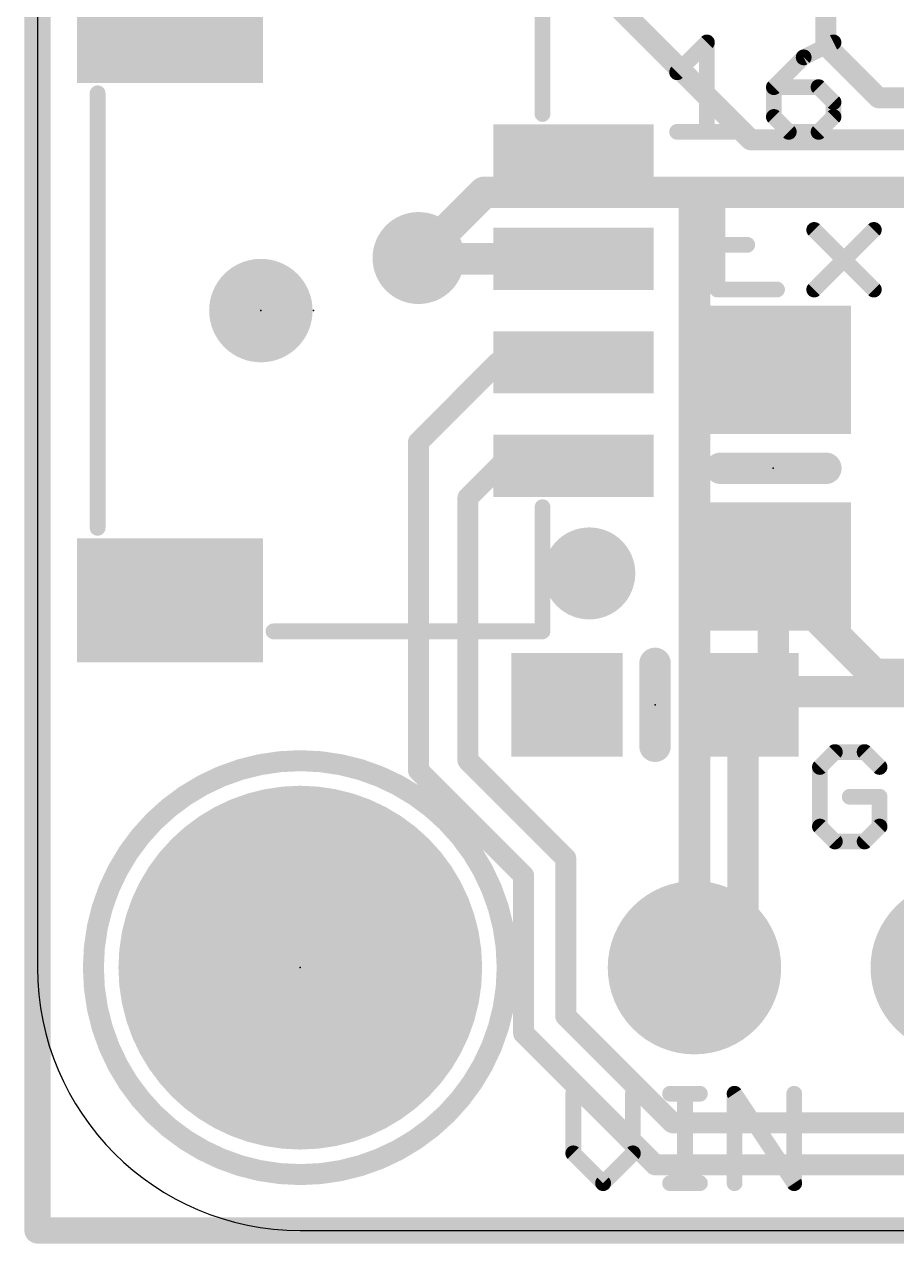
# Model space of a CAD drawing. Extents: x -0.1 to 38.2, y -0.1 to 17.9.
# Drawn here: x -0.13 to 8.3, y -0.13 to 11.66 of the extents above; entities that cross this region are included whole.
import ezdxf

# ---------------------------------------------------------------- set-up
doc = ezdxf.new("R2010")
doc.units = 0
for name, color, linetype in [('1', 12, 'CONTINUOUS'), ('16', 5, 'CONTINUOUS'), ('17', 110, 'CONTINUOUS'), ('18', 110, 'CONTINUOUS'), ('20', 53, 'CONTINUOUS'), ('21', 40, 'CONTINUOUS'), ('23', 40, 'CONTINUOUS')]:
    doc.layers.add(name, color=color, linetype=linetype)

# ---------------------------------------------------------------- blocks, each defined once
blk = doc.blocks.new('RECT')
blk.add_solid([(-0.5, -0.5), (0.5, -0.5), (-0.5, 0.5), (0.5, 0.5)])
blk = doc.blocks.new('PIE')
at = {"const_width": 0.5}
blk.add_lwpolyline([(0, -0.25, 1), (0, 0.25, 1), (0, -0.25)], format="xyb", dxfattribs=at)
blk = doc.blocks.new('ROUNDP')
at = {"const_width": 0.5}
blk.add_lwpolyline([(0, -0.25, 1), (0, 0.25, 1), (0, -0.25)], format="xyb", dxfattribs=at)
blk = doc.blocks.new('ROUNDV')
at = {"const_width": 0.5}
blk.add_lwpolyline([(0, -0.25, 1), (0, 0.25, 1), (0, -0.25)], format="xyb", dxfattribs=at)

msp = doc.modelspace()

# ---------------------------------------------------------------- linework, layer by layer
at = {"layer": '1'}
for points, const_width in [([(0, 0), (0, 17.78)], 0.254), ([(7.62, 13.97), (7.62, 11.4554)], 0.2032), ([(5.08, 12.3536), (6.8925, 10.541)], 0.2032), ([(7.62, 11.4554), (8.128, 10.9474)], 0.2032), ([(8.128, 10.9474), (10.0743, 10.9474)], 0.2032), ([(6.8925, 10.541), (9.906, 10.541)], 0.2032), ([(3.691, 9.39), (3.683, 9.398)], 0.3048), ([(5.181, 9.39), (3.691, 9.39)], 0.3048), ([(4.453, 8.39), (3.683, 7.62)], 0.2032), ([(5.181, 8.39), (4.453, 8.39)], 0.2032), ([(3.683, 7.62), (3.683, 4.445)], 0.2032), ([(4.1609, 7.0819), (4.469, 7.39)], 0.2032), ([(4.469, 7.39), (5.181, 7.39)], 0.2032), ([(4.1609, 4.5419), (4.1609, 7.0819)], 0.2032), ([(7.112, 6.416), (7.112, 6.35)], 0.3048), ([(7.112, 6.35), (7.112, 5.373)], 0.3048), ([(8.089, 5.373), (7.112, 6.35)], 0.3048), ([(7.112, 5.373), (6.819, 5.08)], 0.3048), ([(9.017, 5.373), (8.089, 5.373)], 0.3048), ([(6.819, 5.08), (6.819, 3.009)], 0.3048), ([(5.1054, 3.5973), (4.1609, 4.5419)], 0.2032), ([(3.683, 4.445), (4.699, 3.429)], 0.2032), ([(5.1054, 2.0733), (5.1054, 3.5973)], 0.2032), ([(4.699, 3.429), (4.699, 1.905)], 0.2032), ([(6.819, 3.009), (6.35, 2.54)], 0.3048), ([(6.1373, 1.0414), (5.1054, 2.0733)], 0.2032), ([(4.699, 1.905), (5.969, 0.635)], 0.2032), ([(9.9314, 1.0414), (6.1373, 1.0414)], 0.2032), ([(5.969, 0.635), (13.081, 0.635)], 0.2032), ([(38.1, 0), (0, 0)], 0.254)]:
    msp.add_lwpolyline(points, dxfattribs=dict(at, const_width=const_width))
for points, const_width in [([(7.6559, 11.4913, 1), (7.5841, 11.4195)], 0.1016), ([(7.5692, 11.4554, 1), (7.6708, 11.4554)], 0.1016), ([(8.128, 10.9982, 1), (8.128, 10.8966)], 0.1016), ([(8.0921, 10.9115, 1), (8.1639, 10.9833)], 0.1016), ([(6.8925, 10.5918, 1), (6.8925, 10.4902)], 0.1016), ([(6.8566, 10.5051, 1), (6.9285, 10.5769)], 0.1016), ([(3.7369, 9.4519, 1), (3.6291, 9.3441)], 0.1524), ([(3.691, 9.4662, 1), (3.691, 9.3138)], 0.1524), ([(3.6371, 9.3361, 1), (3.7449, 9.4439)], 0.1524), ([(5.181, 9.3138, 1), (5.181, 9.4662)], 0.1524), ([(4.453, 8.4408, 1), (4.453, 8.3392)], 0.1016), ([(4.4889, 8.3541, 1), (4.4171, 8.4259)], 0.1016), ([(5.181, 8.3392, 1), (5.181, 8.4408)], 0.1016), ([(3.7338, 7.62, 1), (3.6322, 7.62)], 0.1016), ([(3.6471, 7.6559, 1), (3.7189, 7.5841)], 0.1016), ([(4.469, 7.4408, 1), (4.469, 7.3392)], 0.1016), ([(4.5049, 7.3541, 1), (4.4331, 7.4259)], 0.1016), ([(5.181, 7.3392, 1), (5.181, 7.4408)], 0.1016), ([(4.1249, 7.1178, 1), (4.1968, 7.0459)], 0.1016), ([(4.2117, 7.0819, 1), (4.1101, 7.0819)], 0.1016), ([(7.1882, 6.416, 1), (7.0358, 6.416)], 0.1524), ([(7.1882, 6.35, 1), (7.0358, 6.35)], 0.1524), ([(7.1659, 6.4039, 1), (7.0581, 6.2961)], 0.1524), ([(7.0358, 6.35, 1), (7.1882, 6.35)], 0.1524), ([(7.0358, 5.373, 1), (7.1882, 5.373)], 0.1524), ([(7.1659, 5.3191, 1), (7.0581, 5.4269)], 0.1524), ([(8.089, 5.4492, 1), (8.089, 5.2968)], 0.1524), ([(8.0351, 5.3191, 1), (8.1429, 5.4269)], 0.1524), ([(6.8952, 5.08, 1), (6.7428, 5.08)], 0.1524), ([(6.7651, 5.1339, 1), (6.8729, 5.0261)], 0.1524), ([(4.1968, 4.5778, 1), (4.1249, 4.5059)], 0.1016), ([(3.7189, 4.4809, 1), (3.6471, 4.4091)], 0.1016), ([(3.6322, 4.445, 1), (3.7338, 4.445)], 0.1016), ([(4.1101, 4.5419, 1), (4.2117, 4.5419)], 0.1016), ([(5.1562, 3.5973, 1), (5.0546, 3.5973)], 0.1016), ([(5.0695, 3.5614, 1), (5.1413, 3.6333)], 0.1016), ([(4.7498, 3.429, 1), (4.6482, 3.429)], 0.1016), ([(4.6631, 3.3931, 1), (4.7349, 3.4649)], 0.1016), ([(6.7428, 3.009, 1), (6.8952, 3.009)], 0.1524), ([(6.8729, 2.9551, 1), (6.7651, 3.0629)], 0.1524), ([(6.2961, 2.5939, 1), (6.4039, 2.4861)], 0.1524), ([(5.1413, 2.1093, 1), (5.0695, 2.0374)], 0.1016), ([(5.0546, 2.0733, 1), (5.1562, 2.0733)], 0.1016), ([(4.7349, 1.9409, 1), (4.6631, 1.8691)], 0.1016), ([(4.6482, 1.905, 1), (4.7498, 1.905)], 0.1016), ([(6.1373, 1.0922, 1), (6.1373, 0.9906)], 0.1016), ([(6.1014, 1.0055, 1), (6.1733, 1.0773)], 0.1016), ([(5.969, 0.6858, 1), (5.969, 0.5842)], 0.1016), ([(5.9331, 0.5991, 1), (6.0049, 0.6709)], 0.1016), ([(0, 0.0635, 1), (0, -0.0635)], 0.127), ([(-0.0635, 0, 1), (0.0635, 0)], 0.127)]:
    msp.add_lwpolyline(points, format="xyb", dxfattribs=dict(at, const_width=const_width))
at = {"layer": '16'}
for points, const_width in [([(0, 0), (0, 17.78)], 0.254), ([(4.318, 10.033), (3.683, 9.398)], 0.3048), ([(6.35, 10.033), (4.318, 10.033)], 0.3048), ([(22.86, 10.033), (6.35, 10.033)], 0.3048), ([(6.35, 10.033), (6.35, 5.334)], 0.3048), ([(6.35, 5.334), (6.35, 2.54)], 0.3048), ([(6.4765, 5.2075), (6.35, 5.334)], 0.3048), ([(12.9535, 5.2075), (6.4765, 5.2075)], 0.3048), ([(38.1, 0), (0, 0)], 0.254)]:
    msp.add_lwpolyline(points, dxfattribs=dict(at, const_width=const_width))
for points, const_width in [([(4.318, 10.1092, 1), (4.318, 9.9568)], 0.1524), ([(4.3719, 9.9791, 1), (4.2641, 10.0869)], 0.1524), ([(6.35, 10.1092, 1), (6.35, 9.9568)], 0.1524), ([(6.4262, 10.033, 1), (6.2738, 10.033)], 0.1524), ([(6.35, 9.9568, 1), (6.35, 10.1092)], 0.1524), ([(3.6291, 9.4519, 1), (3.7369, 9.3441)], 0.1524), ([(6.4262, 5.334, 1), (6.2738, 5.334)], 0.1524), ([(6.4039, 5.3879, 1), (6.2961, 5.2801)], 0.1524), ([(6.2738, 5.334, 1), (6.4262, 5.334)], 0.1524), ([(6.4765, 5.2837, 1), (6.4765, 5.1313)], 0.1524), ([(6.4226, 5.1536, 1), (6.5304, 5.2614)], 0.1524), ([(6.2738, 2.54, 1), (6.4262, 2.54)], 0.1524), ([(0, 0.0635, 1), (0, -0.0635)], 0.127), ([(-0.0635, 0, 1), (0.0635, 0)], 0.127)]:
    msp.add_lwpolyline(points, format="xyb", dxfattribs=dict(at, const_width=const_width))
at = {"layer": '20'}
for p, q in [((0, 15.24), (0, 2.54)), ((2.54, 0), (35.56, 0))]:
    msp.add_line(p, q, dxfattribs=at)
msp.add_arc((2.54, 2.54), 2.54, 180, 270, dxfattribs=at)
at = {"layer": '21'}
for points, const_width in [([(4.881, 11.89), (4.881, 10.79)], 0.1524), ([(6.1823, 11.1934), (6.4704, 11.4815)], 0.1524), ([(6.4704, 11.4815), (6.4704, 10.6172)], 0.1524), ([(7.694, 11.4815), (7.4059, 11.3375)], 0.1524), ([(7.4059, 11.3375), (7.1178, 11.0494)], 0.1524), ([(7.1178, 11.0494), (7.1178, 10.7613)], 0.1524), ([(7.55, 11.0494), (7.1178, 11.0494)], 0.1524), ([(7.694, 10.9053), (7.55, 11.0494)], 0.1524), ([(0.581, 10.99), (0.581, 6.79)], 0.1524), ([(7.694, 10.7613), (7.694, 10.9053)], 0.1524), ([(7.1178, 10.7613), (7.2619, 10.6172)], 0.1524), ([(7.55, 10.6172), (7.694, 10.7613)], 0.1524), ([(6.1823, 10.6172), (6.7585, 10.6172)], 0.1524), ([(7.2619, 10.6172), (7.55, 10.6172)], 0.1524), ([(7.1483, 9.9575), (6.5721, 9.9575)], 0.1524), ([(6.5721, 9.9575), (6.5721, 9.0932)], 0.1524), ([(7.5076, 9.6694), (8.0838, 9.0932)], 0.1524), ([(7.5076, 9.0932), (8.0838, 9.6694)], 0.1524), ([(6.5721, 9.5254), (6.8602, 9.5254)], 0.1524), ([(6.5721, 9.0932), (7.1483, 9.0932)], 0.1524), ([(6.604, 7.366), (7.62, 7.366)], 0.3048), ([(4.881, 6.99), (4.881, 5.79)], 0.1524), ([(4.881, 5.79), (2.281, 5.79)], 0.1524), ([(5.969, 4.68), (5.969, 5.48)], 0.3048), ([(7.707, 4.6235), (7.5629, 4.4795)], 0.1524), ([(7.9951, 4.6235), (7.707, 4.6235)], 0.1524), ([(8.1391, 4.4795), (7.9951, 4.6235)], 0.1524), ([(7.5629, 4.4795), (7.5629, 3.9033)], 0.1524), ([(8.1391, 4.1914), (7.851, 4.1914)], 0.1524), ([(8.1391, 3.9033), (8.1391, 4.1914)], 0.1524), ([(7.5629, 3.9033), (7.707, 3.7592)], 0.1524), ([(7.9951, 3.7592), (8.1391, 3.9033)], 0.1524), ([(7.707, 3.7592), (7.9951, 3.7592)], 0.1524), ([(5.1788, 1.3215), (5.1788, 0.7453)], 0.1524), ([(5.7551, 0.7453), (5.7551, 1.3215)], 0.1524), ([(6.1144, 1.3215), (6.4025, 1.3215)], 0.1524), ([(6.2584, 0.4572), (6.2584, 1.3215)], 0.1524), ([(6.738, 0.4572), (6.738, 1.3215)], 0.1524), ([(6.738, 1.3215), (7.3143, 0.4572)], 0.1524), ([(7.3143, 0.4572), (7.3143, 1.3215)], 0.1524), ([(5.1788, 0.7453), (5.467, 0.4572)], 0.1524), ([(5.467, 0.4572), (5.7551, 0.7453)], 0.1524), ([(6.1144, 0.4572), (6.4025, 0.4572)], 0.1524)]:
    msp.add_lwpolyline(points, dxfattribs=dict(at, const_width=const_width))
for points, const_width in [([(6.5085, 11.4815, 1), (6.4323, 11.4815)], 0.0762), ([(6.4973, 11.4546, 1), (6.4435, 11.5085)], 0.0762), ([(7.7111, 11.4475, 1), (7.677, 11.5156)], 0.0762), ([(7.3889, 11.3716, 1), (7.423, 11.3034)], 0.0762), ([(7.4329, 11.3105, 1), (7.379, 11.3644)], 0.0762), ([(6.1553, 11.2204, 1), (6.2092, 11.1665)], 0.0762), ([(7.1559, 11.0494, 1), (7.0797, 11.0494)], 0.0762), ([(7.1178, 11.0875, 1), (7.1178, 11.0113)], 0.0762), ([(7.0909, 11.0763, 1), (7.1447, 11.0224)], 0.0762), ([(7.5769, 11.0763, 1), (7.523, 11.0224)], 0.0762), ([(7.55, 11.0113, 1), (7.55, 11.0875)], 0.0762), ([(0.6191, 10.99, 1), (0.5429, 10.99)], 0.0762), ([(7.7321, 10.9053, 1), (7.6559, 10.9053)], 0.0762), ([(7.6671, 10.8784, 1), (7.721, 10.9323)], 0.0762), ([(4.8429, 10.79, 1), (4.9191, 10.79)], 0.0762), ([(7.1447, 10.7882, 1), (7.0909, 10.7343)], 0.0762), ([(7.0797, 10.7613, 1), (7.1559, 10.7613)], 0.0762), ([(7.6559, 10.7613, 1), (7.7321, 10.7613)], 0.0762), ([(7.721, 10.7343, 1), (7.6671, 10.7882)], 0.0762), ([(6.1823, 10.6553, 1), (6.1823, 10.5791)], 0.0762), ([(6.4323, 10.6172, 1), (6.5085, 10.6172)], 0.0762), ([(6.7585, 10.5791, 1), (6.7585, 10.6553)], 0.0762), ([(7.2619, 10.6553, 1), (7.2619, 10.5791)], 0.0762), ([(7.2349, 10.5903, 1), (7.2888, 10.6441)], 0.0762), ([(7.523, 10.6441, 1), (7.5769, 10.5903)], 0.0762), ([(7.55, 10.5791, 1), (7.55, 10.6553)], 0.0762), ([(6.5721, 9.9956, 1), (6.5721, 9.9194)], 0.0762), ([(6.6102, 9.9575, 1), (6.534, 9.9575)], 0.0762), ([(7.1483, 9.9194, 1), (7.1483, 9.9956)], 0.0762), ([(7.5345, 9.6964, 1), (7.4807, 9.6425)], 0.0762), ([(8.1108, 9.6425, 1), (8.0569, 9.6964)], 0.0762), ([(6.5721, 9.5635, 1), (6.5721, 9.4873)], 0.0762), ([(6.8602, 9.4873, 1), (6.8602, 9.5635)], 0.0762), ([(6.5721, 9.1313, 1), (6.5721, 9.0551)], 0.0762), ([(6.534, 9.0932, 1), (6.6102, 9.0932)], 0.0762), ([(7.1483, 9.0551, 1), (7.1483, 9.1313)], 0.0762), ([(7.4807, 9.1201, 1), (7.5345, 9.0663)], 0.0762), ([(8.0569, 9.0663, 1), (8.1108, 9.1201)], 0.0762), ([(6.604, 7.4422, 1), (6.604, 7.2898)], 0.1524), ([(7.62, 7.2898, 1), (7.62, 7.4422)], 0.1524), ([(4.9191, 6.99, 1), (4.8429, 6.99)], 0.0762), ([(0.5429, 6.79, 1), (0.6191, 6.79)], 0.0762), ([(2.281, 5.8281, 1), (2.281, 5.7519)], 0.0762), ([(4.8429, 5.79, 1), (4.9191, 5.79)], 0.0762), ([(4.881, 5.7519, 1), (4.881, 5.8281)], 0.0762), ([(6.0452, 5.48, 1), (5.8928, 5.48)], 0.1524), ([(5.8928, 4.68, 1), (6.0452, 4.68)], 0.1524), ([(2.54, 0.54, 1), (2.54, 4.54, 1), (2.54, 0.54)], 0.2032), ([(7.707, 4.6616, 1), (7.707, 4.5854)], 0.0762), ([(7.7339, 4.5966, 1), (7.68, 4.6505)], 0.0762), ([(8.022, 4.6505, 1), (7.9681, 4.5966)], 0.0762), ([(7.9951, 4.5854, 1), (7.9951, 4.6616)], 0.0762), ([(7.601, 4.4795, 1), (7.5248, 4.4795)], 0.0762), ([(7.536, 4.5064, 1), (7.5899, 4.4525)], 0.0762), ([(8.1122, 4.4525, 1), (8.1661, 4.5064)], 0.0762), ([(7.851, 4.2295, 1), (7.851, 4.1533)], 0.0762), ([(8.1772, 4.1914, 1), (8.101, 4.1914)], 0.0762), ([(8.1391, 4.1533, 1), (8.1391, 4.2295)], 0.0762), ([(7.5899, 3.9302, 1), (7.536, 3.8763)], 0.0762), ([(7.5248, 3.9033, 1), (7.601, 3.9033)], 0.0762), ([(8.101, 3.9033, 1), (8.1772, 3.9033)], 0.0762), ([(8.1661, 3.8763, 1), (8.1122, 3.9302)], 0.0762), ([(7.707, 3.7973, 1), (7.707, 3.7211)], 0.0762), ([(7.68, 3.7323, 1), (7.7339, 3.7861)], 0.0762), ([(7.9681, 3.7861, 1), (8.022, 3.7323)], 0.0762), ([(7.9951, 3.7211, 1), (7.9951, 3.7973)], 0.0762), ([(5.2169, 1.3215, 1), (5.1407, 1.3215)], 0.0762), ([(5.7932, 1.3215, 1), (5.717, 1.3215)], 0.0762), ([(6.1144, 1.3596, 1), (6.1144, 1.2834)], 0.0762), ([(6.2965, 1.3215, 1), (6.2203, 1.3215)], 0.0762), ([(6.4025, 1.2834, 1), (6.4025, 1.3596)], 0.0762), ([(6.7697, 1.3427, 1), (6.7063, 1.3004)], 0.0762), ([(6.7761, 1.3215, 1), (6.6999, 1.3215)], 0.0762), ([(7.3524, 1.3215, 1), (7.2762, 1.3215)], 0.0762), ([(5.2058, 0.7723, 1), (5.1519, 0.7184)], 0.0762), ([(5.1407, 0.7453, 1), (5.2169, 0.7453)], 0.0762), ([(5.717, 0.7453, 1), (5.7932, 0.7453)], 0.0762), ([(5.782, 0.7184, 1), (5.7281, 0.7723)], 0.0762), ([(5.44, 0.4841, 1), (5.4939, 0.4303)], 0.0762), ([(5.44, 0.4303, 1), (5.4939, 0.4841)], 0.0762), ([(6.1144, 0.4953, 1), (6.1144, 0.4191)], 0.0762), ([(6.2203, 0.4572, 1), (6.2965, 0.4572)], 0.0762), ([(6.4025, 0.4191, 1), (6.4025, 0.4953)], 0.0762), ([(6.6999, 0.4572, 1), (6.7761, 0.4572)], 0.0762), ([(7.2762, 0.4572, 1), (7.3524, 0.4572)], 0.0762), ([(7.2826, 0.4361, 1), (7.346, 0.4783)], 0.0762)]:
    msp.add_lwpolyline(points, format="xyb", dxfattribs=dict(at, const_width=const_width))
at = {"layer": '23'}
for p in [(2.159, 8.89), (2.667, 8.89), (7.112, 7.366), (5.969, 5.08), (2.54, 2.54)]:
    msp.add_point(p, dxfattribs=at)

# ---------------------------------------------------------------- block references
at = {"layer": '1'}
for p, xscale, yscale in [((1.281, 11.69), 1.8, 1.2), ((5.181, 10.39), 1.55, 0.6), ((5.181, 9.39), 1.55, 0.6), ((5.181, 8.39), 1.55, 0.6), ((5.181, 7.39), 1.55, 0.6), ((1.281, 6.09), 1.8, 1.2)]:
    msp.add_blockref('RECT', p, dxfattribs=dict(at, xscale=xscale, yscale=yscale))
msp.add_blockref('PIE', (2.159, 8.89), dxfattribs=at)
at = {"layer": '1', "xscale": 1.24, "yscale": 1.5, "rotation": 90}
for p in [(7.112, 8.316), (7.112, 6.416)]:
    msp.add_blockref('RECT', p, dxfattribs=at)
at = {"layer": '1', "xscale": 1.075, "rotation": 180}
for p in [(5.119, 5.08), (6.819, 5.08)]:
    msp.add_blockref('RECT', p, dxfattribs=at)
at = {"layer": '17', "xscale": 3.516, "yscale": 3.516}
msp.add_blockref('ROUNDP', (2.54, 2.54), dxfattribs=at)
msp.add_blockref('ROUNDP', (2.54, 2.54), dxfattribs=at)
at = {"layer": '17', "xscale": 1.6764, "yscale": 1.6764, "rotation": 90}
for p in [(6.35, 2.54), (6.35, 2.54), (8.89, 2.54), (8.89, 2.54)]:
    msp.add_blockref('ROUNDP', p, dxfattribs=at)
at = {"layer": '18', "xscale": 0.889, "yscale": 0.889}
for p in [(3.683, 9.398), (3.683, 9.398), (5.334, 6.35), (5.334, 6.35)]:
    msp.add_blockref('ROUNDV', p, dxfattribs=at)

doc.saveas('drawing.dxf')
